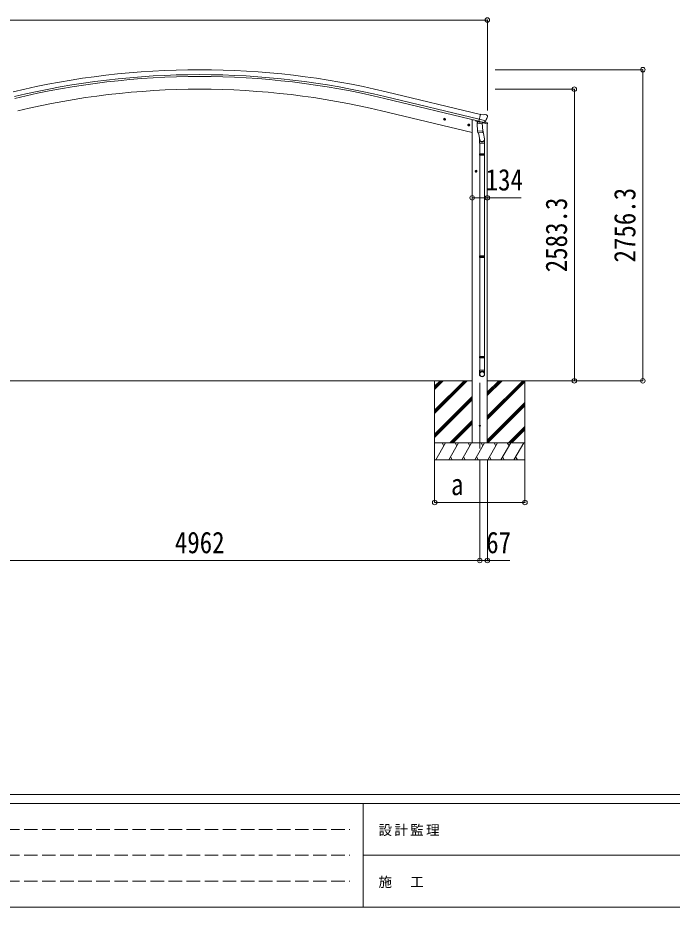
# Model space of a CAD drawing. Units: millimetres at full size, sheet at 1:40. Extents: x -11181 to 11305, y -7804 to 7716.
# Drawn here: x -7596 to -1800, y -7804 to 77 of the extents above; entities that cross this region are included whole.
import ezdxf
from ezdxf.enums import TextEntityAlignment as Align

# ---------------------------------------------------------------- set-up
doc = ezdxf.new("R2010")
doc.units = ezdxf.units.MM
doc.header["$LTSCALE"] = 40
doc.header["$PDMODE"] = 32
doc.header["$PDSIZE"] = 40
doc.linetypes.add('DASHED3', pattern=[4, 3, -1])
for name, color, linetype, lineweight in [('0-0_0', 7, 'Continuous', 9), ('0-1_本体', 4, 'Continuous', 9), ('0-2_部品', 7, 'Continuous', 9), ('0-8_PARTS2', 2, 'Continuous', 9), ('0-A_寸法', 6, 'Continuous', 9), ('F-0_240', 7, 'Continuous', 9)]:
    doc.layers.add(name, color=color, linetype=linetype, lineweight=lineweight)
doc.styles.add('ＭＳ ゴシック', font='')
doc.styles.get('ＭＳ ゴシック').set_extended_font_data('MS Gothic')

msp = doc.modelspace()

# ---------------------------------------------------------------- linework, layer by layer
at = {"layer": '0-0_0'}
for p, q in [((-8399.07, -3139.41), (-3571.46, -3139.41)), ((-3904.46, -3139.41), (-3904.46, -3839.41)), ((-3904.46, -3400.14), (-3643.73, -3139.41)), ((-3904.46, -3414.28), (-3629.58, -3139.41)), ((-3904.46, -3428.43), (-3615.44, -3139.41)), ((-3904.46, -3216.3), (-3827.57, -3139.41)), ((-3904.46, -3202.15), (-3841.72, -3139.41)), ((-3904.46, -3188.01), (-3855.85, -3139.41)), ((-3437.46, -3139.41), (-3016.29, -3139.41)), ((-3437.46, -3453.64), (-3123.23, -3139.41)), ((-3437.46, -3467.78), (-3109.08, -3139.41)), ((-3437.46, -3269.8), (-3307.07, -3139.41)), ((-3437.46, -3255.65), (-3321.22, -3139.41)), ((-3437.46, -3241.51), (-3335.36, -3139.41)), ((-3437.46, -3481.93), (-3104.46, -3148.93)), ((-3104.46, -3139.41), (-3104.46, -3839.41)), ((-3904.46, -3612.27), (-3571.46, -3279.28)), ((-3904.46, -3626.42), (-3571.46, -3293.42)), ((-3904.46, -3640.56), (-3571.46, -3307.56)), ((-3437.46, -3665.77), (-3104.46, -3332.78)), ((-3437.46, -3679.91), (-3104.46, -3346.92)), ((-3432.81, -3689.41), (-3104.46, -3361.06)), ((-3769.46, -3689.41), (-3571.46, -3491.41)), ((-3755.32, -3689.41), (-3571.46, -3505.55)), ((-3741.18, -3689.41), (-3571.46, -3519.69)), ((-3248.96, -3689.41), (-3104.46, -3544.91)), ((-3234.82, -3689.41), (-3104.46, -3559.05)), ((-3220.68, -3689.41), (-3104.46, -3573.19)), ((-3104.46, -3689.41), (-3904.46, -3689.41)), ((-3894.17, -3839.41), (-3807.56, -3689.41)), ((-3822.56, -3715.4), (-3837.56, -3689.41)), ((-3778.7, -3839.41), (-3692.09, -3689.41)), ((-3707.1, -3715.4), (-3722.1, -3689.41)), ((-3663.23, -3839.41), (-3576.62, -3689.41)), ((-3591.62, -3715.4), (-3606.63, -3689.41)), ((-3571.46, -3689.41), (-3437.46, -3689.41)), ((-3547.76, -3839.41), (-3461.15, -3689.41)), ((-3476.15, -3715.4), (-3491.16, -3689.41)), ((-3432.29, -3839.41), (-3345.68, -3689.41)), ((-3360.68, -3715.4), (-3375.68, -3689.41)), ((-3316.82, -3839.41), (-3230.21, -3689.41)), ((-3260.21, -3689.41), (-3245.21, -3715.4)), ((-3201.35, -3839.41), (-3114.74, -3689.41)), ((-3904.46, -3839.41), (-3104.46, -3839.41)), ((-3763.7, -3813.44), (-3748.7, -3839.41)), ((-3648.23, -3813.43), (-3633.23, -3839.41)), ((-3532.76, -3813.43), (-3517.76, -3839.41)), ((-3417.29, -3813.44), (-3402.29, -3839.41)), ((-3301.82, -3813.44), (-3286.82, -3839.41)), ((-3186.35, -3813.44), (-3171.35, -3839.41))]:
    msp.add_line(p, q, dxfattribs=at)
at = {"layer": '0-1_本体'}
for p, q in [((-3508.47, -821.14), (-4344.18, -620.5)), ((-3498.39, -779.16), (-4334.11, -578.52)), ((-3512.4, -837.5), (-4348.11, -636.86)), ((-3571.46, -939.53), (-4374.49, -746.74)), ((-3571.46, -826.41), (-3558.58, -826.41)), ((-3571.46, -826.41), (-3571.46, -3689.41)), ((-3437.46, -862.69), (-3437.46, -3689.41))]:
    msp.add_line(p, q, dxfattribs=at)
for radius in [7073, 7029.83, 7013, 6900]:
    msp.add_arc((-5985.26, -7456.09), radius, 76.5, 103.5, dxfattribs=at)
at = {"layer": '0-2_部品'}
for p, q in [((-3471.67, -783.75), (-3497.6, -777.53)), ((-3471.67, -783.75), (-3458.41, -781.05)), ((-3443.93, -784.24), (-3457.11, -781.08)), ((-3440.83, -786.49), (-3436.97, -792.79)), ((-3825.53, -819.32), (-3806.09, -823.98)), ((-3817.94, -814.45), (-3823.11, -819.9)), ((-3818.15, -831.37), (-3813.48, -811.93)), ((-3810.64, -816.21), (-3817.94, -814.45)), ((-3813.68, -828.85), (-3808.51, -823.4)), ((-3808.51, -823.4), (-3810.64, -816.21)), ((-3604.02, -865.81), (-3609.19, -871.26)), ((-3604.22, -882.73), (-3599.55, -863.28)), ((-3596.72, -867.56), (-3604.02, -865.81)), ((-3539.14, -830.99), (-3539.14, -834.24)), ((-3517.08, -843.48), (-3535.31, -839.1)), ((-3527.74, -860.93), (-3482.05, -857.73)), ((-3523.07, -927.76), (-3527.74, -860.93)), ((-3513.32, -839.16), (-3526.64, -854.48)), ((-3526.64, -854.48), (-3526.2, -860.82)), ((-3512.38, -839.09), (-3513.32, -839.16)), ((-3509.3, -841.57), (-3510.83, -841.2)), ((-3472.59, -850.38), (-3509.3, -841.57)), ((-3450.67, -835.37), (-3508.17, -821.57)), ((-3503.35, -843.39), (-3502.32, -858)), ((-3475.14, -852.39), (-3500.95, -858.82)), ((-3483.83, -854.55), (-3483.6, -857.84)), ((-3482.05, -857.73), (-3477.38, -924.57)), ((-3470.23, -850.85), (-3477.75, -849.05)), ((-3434.59, -863.29), (-3477.52, -852.98)), ((-3474.43, -850.6), (-3474.38, -851.35)), ((-3471.06, -850.74), (-3472.59, -850.38)), ((-3467.52, -850.28), (-3451.14, -835.79)), ((-3463.82, -847.01), (-3436.89, -853.48)), ((-3436.61, -795.07), (-3436.89, -796.22)), ((-3434.59, -856.39), (-3434.59, -863.29)), ((-3611.61, -870.67), (-3592.17, -875.34)), ((-3599.76, -880.2), (-3594.59, -874.76)), ((-3594.59, -874.76), (-3596.72, -867.56)), ((-3523.07, -927.76), (-3477.38, -924.57)), ((-3523.05, -927.76), (-3522.17, -940.46)), ((-3478.36, -939.17), (-3520.06, -942.09)), ((-3514.63, -941.71), (-3503.9, -1005.3)), ((-3479.11, -899.8), (-3463.2, -995.97)), ((-3476.52, -937.04), (-3477.39, -924.57)), ((-3476.92, -938.39), (-3476.91, -938.39)), ((-3507.05, -998.48), (-3507.05, -1033.13)), ((-3461.05, -1033.13), (-3461.05, -998.78)), ((-3507.05, -1033.13), (-3461.05, -1033.13)), ((-3505.05, -1033.13), (-3505.05, -1127.13)), ((-3463.05, -1033.13), (-3463.05, -1127.13)), ((-3507.05, -1129.13), (-3506.05, -1127.13)), ((-3507.05, -1129.13), (-3461.05, -1129.13)), ((-3507.05, -1129.13), (-3507.05, -1137.13)), ((-3507.05, -1137.13), (-3461.05, -1137.13)), ((-3507.05, -1137.13), (-3506.05, -1139.13)), ((-3506.05, -1127.13), (-3462.05, -1127.13)), ((-3506.05, -1139.13), (-3462.05, -1139.13)), ((-3505.05, -1139.13), (-3505.05, -2033.47)), ((-3463.05, -1139.13), (-3463.05, -2033.47)), ((-3461.05, -1129.13), (-3462.05, -1127.13)), ((-3547.26, -1283), (-3527.26, -1283)), ((-3541.01, -1276.5), (-3544.76, -1283)), ((-3533.5, -1276.5), (-3541.01, -1276.5)), ((-3537.26, -1293), (-3537.26, -1273)), ((-3529.75, -1283), (-3533.5, -1276.5)), ((-3533.5, -1289.5), (-3529.75, -1283)), ((-3507.05, -2035.47), (-3506.05, -2033.47)), ((-3507.05, -2035.47), (-3461.05, -2035.47)), ((-3507.05, -2035.47), (-3507.05, -2043.47)), ((-3507.05, -2043.47), (-3461.05, -2043.47)), ((-3507.05, -2043.47), (-3506.05, -2045.47)), ((-3506.05, -2033.47), (-3462.05, -2033.47)), ((-3506.05, -2045.47), (-3462.05, -2045.47)), ((-3505.05, -2045.47), (-3505.05, -2923.51)), ((-3463.05, -2045.47), (-3463.05, -2923.51)), ((-3461.05, -2035.47), (-3462.05, -2033.47)), ((-3507.05, -2925.51), (-3506.05, -2923.51)), ((-3507.05, -2925.51), (-3461.05, -2925.51)), ((-3507.05, -2925.51), (-3507.05, -2933.51)), ((-3507.05, -2933.51), (-3461.05, -2933.51)), ((-3507.05, -2933.51), (-3506.05, -2935.51)), ((-3506.05, -2923.51), (-3462.05, -2923.51)), ((-3506.05, -2935.51), (-3462.05, -2935.51)), ((-3505.05, -2935.51), (-3505.05, -3045.51)), ((-3463.05, -2935.51), (-3463.05, -3045.51)), ((-3461.05, -2925.51), (-3462.05, -2923.51)), ((-3507.05, -3079.65), (-3507.05, -3045.51)), ((-3507.05, -3045.51), (-3461.05, -3045.51)), ((-3461.05, -3079.65), (-3461.05, -3045.51))]:
    msp.add_line(p, q, dxfattribs=at)
for points in [[(-3503.03, -842.98), (-3512.75, -840.64), (-3497.6, -777.53)], [(-3823.11, -819.9), (-3820.98, -827.09), (-3813.68, -828.85)], [(-3503.03, -842.98), (-3502.79, -843.13), (-3478.03, -849.07), (-3477.75, -849.05)], [(-3450.4, -834.8), (-3450.98, -835.64), (-3451.14, -835.79)], [(-3609.19, -871.26), (-3607.06, -878.45), (-3599.76, -880.2)], [(-3461.05, -1129.13), (-3461.05, -1137.13), (-3462.05, -1139.13)], [(-3544.76, -1283), (-3541.01, -1289.5), (-3533.5, -1289.5)], [(-3461.05, -2035.47), (-3461.05, -2043.47), (-3462.05, -2045.47)], [(-3461.05, -2925.51), (-3461.05, -2933.51), (-3462.05, -2935.51)]]:
    msp.add_lwpolyline(points, dxfattribs=at)
for centre, radius in [((-3815.81, -821.65), 8.5), ((-3815.81, -821.65), 7.7), ((-3815.81, -821.65), 6.5), ((-3601.89, -873.01), 8.5), ((-3601.89, -873.01), 7.7), ((-3601.89, -873.01), 6.5), ((-3537.26, -1283), 8.5), ((-3537.26, -1283), 7.7), ((-3537.26, -1283), 6.5)]:
    msp.add_circle(centre, radius, dxfattribs=at)
at = {"layer": '0-2_部品', "color": 4}
msp.add_circle((-3504.06, -3539.41), 5, dxfattribs=at)
at = {"layer": '0-2_部品'}
for centre, radius, start, end in [((-3457.81, -783.99), 3, 76.5, 101.5), ((-3445.09, -789.1), 5, 31.5, 76.5), ((-3534.14, -834.24), 5, 180, 256.5), ((-3510.71, -840.71), 0.5, 221.23754, 256.5), ((-3503.94, -843.47), 0.604, 7.79405, 79.40158), ((-3501.3, -857.85), 1.03, 188.03431, 289.96103), ((-3475.38, -851.42), 1, 284, 4), ((-3473.93, -850.57), 0.5, 76.5, 184), ((-3470.95, -850.26), 0.5, 256.5, 291.76246), ((-3633.69, -748.97), 202.4, 334.90875, 346.5), ((-3437.59, -856.39), 3, 0, 76.5), ((-3520.2, -940.09), 2, 190.53157, 274), ((-3478.5, -937.18), 2, 274, 322.59038), ((-3478.46, -937.21), 1.95, 322.52234, 4.95983), ((-3491.05, -998.78), 30, 0, 2.54858)]:
    msp.add_arc(centre, radius, start, end, dxfattribs=at)
for centre, major_axis, ratio, start_param, end_param in [((-3469.53, -847.93), (0.73, -2.92), 0.997631, 5.8041905, 5.8929484), ((-3469.56, -847.8), (-2.63, 3.16), 0.650902, 2.1145521, 2.1873627), ((-3469.51, -848.03), (0.73, -2.92), 0.997631, 5.965759, 6.7621801), ((-3439.53, -794.35), (1.57, -2.57), 0.99628, 0.7835347, 1.5707963), ((-3484.05, -998.48), (-23, 0), 0.996195, 6.0000678, 10.0103449), ((-3484.05, -998.48), (-21, 0), 0.996195, 0.3319459, 3.3482706), ((-3484.05, -3077.91), (23, 0), 0.996195, 6.2831853, 9.424778), ((-3484.05, -3079.65), (23, 0), 0.996195, 6.2831853, 9.424778), ((-3484.05, -3079.65), (0, -23.43), 0.981806, 4.712389, 7.8539816)]:
    msp.add_ellipse(centre, major_axis=major_axis, ratio=ratio, start_param=start_param, end_param=end_param, dxfattribs=at)
msp.add_ellipse((-3484.05, -3079.65), major_axis=(-21, 0), ratio=0.996195, dxfattribs=at)
at = {"layer": '0-8_PARTS2', "color": 6}
msp.add_line((-8533.57, 56.99), (-3436.56, 56.99), dxfattribs=at)
at = {"layer": '0-8_PARTS2'}
msp.add_line((-3504.06, -3740.35), (-3504.06, -3156.4), dxfattribs=at)
at = {"layer": '0-A_寸法'}
for p, q in [((-3436.56, 56.99), (-3436.56, -745.35)), ((-2059.98, -383.09), (-3366.41, -383.09)), ((-2059.98, -3139.41), (-2059.98, -383.09)), ((-2665.95, -556.09), (-3366.41, -556.09)), ((-2665.95, -3139.41), (-2665.95, -556.09)), ((-3571.06, -1518.17), (-3437.06, -1518.17)), ((-3437.06, -1518.17), (-3137.06, -1518.17)), ((-2665.95, -3139.41), (-3060.2, -3139.41)), ((-2059.98, -3139.41), (-2665.95, -3139.41)), ((-3904.06, -4217.32), (-3904.06, -3842.91)), ((-3504.06, -4732.3), (-3504.06, -3842.91)), ((-3437.06, -4732.3), (-3437.06, -3842.91)), ((-3104.06, -4217.32), (-3104.06, -3842.91)), ((-3104.06, -4217.32), (-3904.06, -4217.32)), ((-8466.07, -4732.3), (-3504.06, -4732.3)), ((-3504.06, -4732.3), (-3437.06, -4732.3)), ((-3437.06, -4732.3), (-3237.06, -4732.3))]:
    msp.add_line(p, q, dxfattribs=at)
for p in [(-3436.56, 56.99), (-2059.98, -383.09), (-2665.95, -556.09), (-3571.06, -1518.17), (-3437.06, -1518.17), (-2665.95, -3139.41), (-2059.98, -3139.41), (-3904.06, -4217.32), (-3104.06, -4217.32), (-3504.06, -4732.3), (-3437.06, -4732.3)]:
    msp.add_point(p, dxfattribs=at)
at = {"layer": 'F-0_240', "color": 5}
for p, q in [((-11180.61, -6803.54), (10739.39, -6803.54)), ((-11180.61, -6883.54), (7183.72, -6883.54)), ((-4536.28, -6883.54), (-4536.28, -7803.54)), ((-4536.28, -7343.54), (3663.72, -7343.54)), ((-11180.61, -7803.54), (10739.39, -7803.54))]:
    msp.add_line(p, q, dxfattribs=at)
at = {"layer": 'F-0_240', "color": 4, "linetype": 'DASHED3'}
for p, q in [((-11060.61, -7113.54), (-4656.28, -7113.54)), ((-11060.61, -7343.54), (-4656.28, -7343.54)), ((-11060.61, -7573.54), (-4656.28, -7573.54))]:
    msp.add_line(p, q, dxfattribs=at)

# ---------------------------------------------------------------- texts
at = {"layer": '0-A_寸法', "color": 7, "style": 'ＭＳ ゴシック', "width": 0.85}
for s, p in [('134', (-3452.06, -1510.17)), ('a', (-3759.06, -4209.32)), ('4962', (-6205.06, -4724.3)), ('67', (-3447.06, -4724.3))]:
    msp.add_text(s, height=190.6, dxfattribs=at).set_placement(p, align=Align.BOTTOM_LEFT)
for s, p in [('2756.3', (-2067.98, -2091.25)), ('2583.3', (-2673.95, -2177.75))]:
    msp.add_text(s, height=190.6, rotation=90, dxfattribs=at).set_placement(p, align=Align.BOTTOM_LEFT)
at = {"layer": 'F-0_240', "char_height": 87.98, "attachment_point": 7, "style": 'ＭＳ ゴシック'}
for s, insert in [('\\T1.17;設計監理', (-4401.18, -7173.54)), ('\\T1.17;施\u3000工', (-4401.18, -7633.54))]:
    msp.add_mtext(s, dxfattribs=dict(at, insert=insert))

doc.saveas('drawing.dxf')
